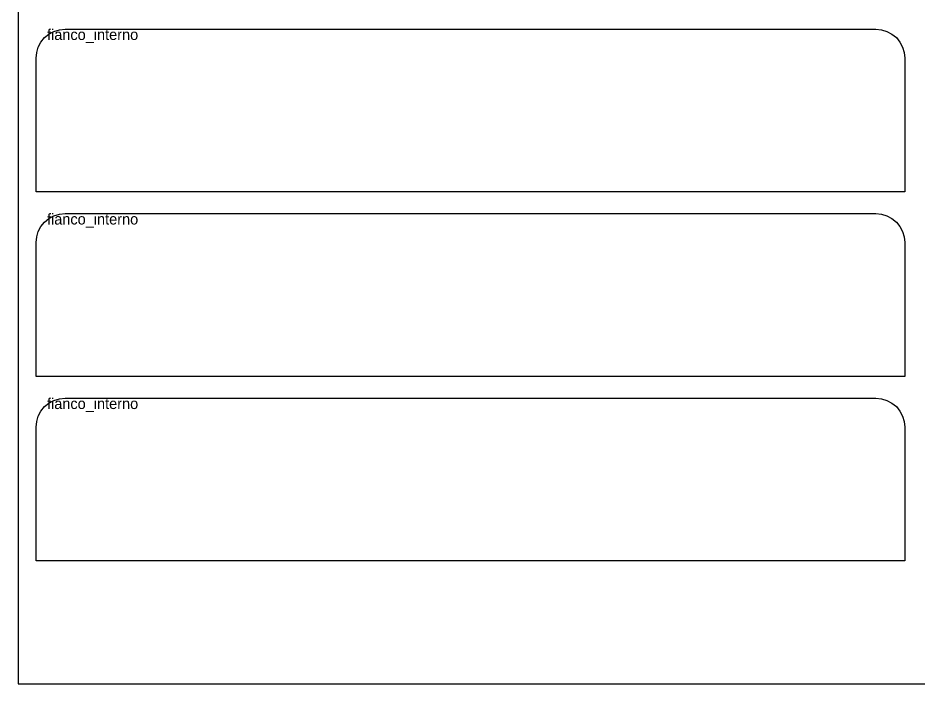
# Model space of a CAD drawing. Header units: millimetres. Extents: x 0 to 390, y 0 to 390.
# Drawn here: x 0 to 248.9, y 0 to 184.1 of the extents above; entities that cross this region are included whole.
import ezdxf

# ---------------------------------------------------------------- set-up
doc = ezdxf.new("R2010")
doc.units = ezdxf.units.MM
doc.layers.add('SEGNO', color=5, linetype='CONTINUOUS')
doc.layers.add('TAGLIO', color=1, linetype='CONTINUOUS')

msp = doc.modelspace()

# ---------------------------------------------------------------- linework, layer by layer
at = {"layer": 'SEGNO'}
msp.add_lwpolyline([(0, 0), (390, 0), (390, 390), (0, 390)], close=True, dxfattribs=at)
at = {"layer": 'TAGLIO'}
for points in [[(245, 136), (5, 136), (5, 173), (5.154, 174.561), (5.609, 176.061), (6.348, 177.445), (7.343, 178.657), (8.555, 179.652), (9.939, 180.391), (11.439, 180.846), (13, 181), (237, 181), (238.561, 180.846), (240.061, 180.391), (241.445, 179.652), (242.657, 178.657), (243.652, 177.445), (244.391, 176.061), (244.846, 174.561), (245, 173)], [(245, 85), (5, 85), (5, 122), (5.154, 123.561), (5.609, 125.061), (6.348, 126.445), (7.343, 127.657), (8.555, 128.652), (9.939, 129.391), (11.439, 129.846), (13, 130), (237, 130), (238.561, 129.846), (240.061, 129.391), (241.445, 128.652), (242.657, 127.657), (243.652, 126.445), (244.391, 125.061), (244.846, 123.561), (245, 122)], [(245, 34), (5, 34), (5, 71), (5.154, 72.561), (5.609, 74.061), (6.348, 75.445), (7.343, 76.657), (8.555, 77.652), (9.939, 78.391), (11.439, 78.846), (13, 79), (237, 79), (238.561, 78.846), (240.061, 78.391), (241.445, 77.652), (242.657, 76.657), (243.652, 75.445), (244.391, 74.061), (244.846, 72.561), (245, 71)]]:
    msp.add_lwpolyline(points, close=True, dxfattribs=at)

# ---------------------------------------------------------------- texts
at = {"layer": 'SEGNO'}
for p in [(8, 178), (8, 127), (8, 76)]:
    msp.add_text('fianco_interno', height=3, dxfattribs=at).set_placement(p)

doc.saveas('drawing.dxf')
